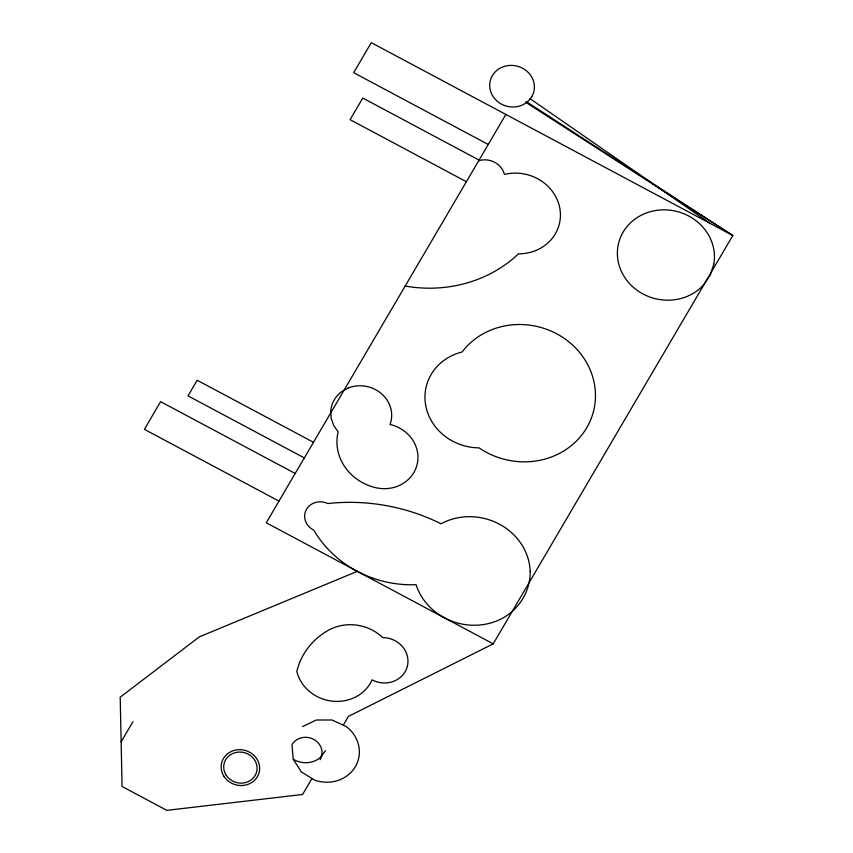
<?xml version="1.0" encoding="UTF-8"?>
<svg xmlns="http://www.w3.org/2000/svg" width="853" height="853" viewBox="0 0 853 853"><rect width="100%" height="100%" fill="white"/><g stroke="black" fill="none" stroke-linecap="round" stroke-linejoin="round"><path stroke-width="1.28" d="M320.195 759.714L321.666 756.131A16.068 14.8 14.4 0 0 311.718 738.474A16.068 14.8 14.4 0 0 291.982 744.658L293.251 759.255L301.429 772.018L314.768 780.196A34.056 31.369 14.4 0 0 355.381 766.644A34.056 31.369 14.4 0 0 346.254 726.543L331.956 719.985L316.282 720.017L302.57 726.628M325.483 750.693L320.014 757.763A22.445 20.675 14.4 0 1 293.251 759.255M121.137 741.833L132.972 721.659M505.861 114.451L266.264 522.782L493.205 643.855L732.802 235.513L526.141 101.507M311.985 778.49L302.591 794.484L166.815 810.35L122.086 786.487L120.198 697.178L199.314 636.871L357.3 571.35M343.269 725.178L348.408 716.413L493.205 643.855M478.618 160.886L480.74 160.193A19.694 18.148 14.4 0 1 504.464 174.417A43.567 40.134 14.4 0 1 559.845 208.452A43.567 40.134 14.4 0 1 518.496 253.821A130.061 119.804 14.4 0 1 405.164 286.064M488.247 144.477L353.664 72.676L371.279 42.65L732.802 235.513L526.184 102.595M479.077 160.097L362.781 98.052L350.093 119.676L466.388 181.721M313.488 442.302L197.182 380.257L188.023 395.877L304.318 457.922M295.202 473.468L160.609 401.667L144.392 429.326L278.974 501.116M530.161 98.745L710.346 223.539M530.171 571.329C530.577 590.681 519.477 608.807 502.684 618.158A58.612 53.995 14.4 0 1 416.051 584.678A107.318 98.863 14.4 0 1 313.808 530.139A16.228 14.949 14.4 0 1 306.227 509.817A16.228 14.949 14.4 0 1 327.776 503.558A189.526 174.588 14.4 0 1 441.044 523.774A58.612 53.995 14.4 0 1 530.171 571.329M713.801 264.174L710.122 275.316L703.416 285.073A48.77 44.921 14.4 0 1 624.129 276.457A48.77 44.921 14.4 0 1 657.002 210.328A48.77 44.921 14.4 0 1 713.801 264.174M531.76 96.72L528.359 101.017L523.849 104.29A22.466 20.696 14.4 0 1 490.166 89.682A22.466 20.696 14.4 0 1 515.191 65.734A22.466 20.696 14.4 0 1 531.76 96.72M347.864 388.136L341.211 391.975A30.655 28.234 14.4 0 0 330.751 411.007L331.231 418.418L333.736 425.53L338.129 431.874A49.058 45.188 14.4 0 0 375.938 487.724A35.154 32.382 14.4 0 0 417.256 463.915A35.154 32.382 14.4 0 0 390.013 424.495A30.655 28.234 14.4 0 0 381.44 393.681A30.655 28.234 14.4 0 0 347.864 388.136M224.04 776.475A19.374 17.849 14.4 0 0 257.414 776.678A19.374 17.849 14.4 0 0 239.768 749.67A19.374 17.849 14.4 0 0 224.04 776.475M226.226 775.292A16.772 15.45 14.4 0 0 255.132 775.462A16.772 15.45 14.4 0 0 239.853 752.069A16.772 15.45 14.4 0 0 226.226 775.292M407.339 666.3A24.492 22.562 14.4 0 0 382.784 637.596A44.1 40.624 14.4 0 0 327.883 630.559A73.006 67.248 14.4 0 0 296.812 671.482A39.835 36.7 14.4 0 0 332.265 701.155A39.835 36.7 14.4 0 0 372.111 679.852A24.492 22.562 14.4 0 0 407.339 666.3M425.658 405.186A52.598 48.45 14.4 0 0 479.034 447.857A74.435 68.571 14.4 0 0 571.787 445.245A74.435 68.571 14.4 0 0 585.158 360.179A73.273 67.504 14.4 0 0 462.091 352.001A52.598 48.45 14.4 0 0 425.658 405.186"/></g></svg>
